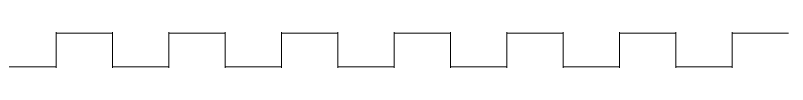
# Model space of a CAD drawing. Header units: centimetres. Extents: x -16.7 to 10.7, y -10.4 to 12.1.
# Drawn here: x -9.61 to -2.76, y 6.89 to 7.21 of the extents above; entities that cross this region are included whole.
import ezdxf

# ---------------------------------------------------------------- set-up
doc = ezdxf.new("R2010")
doc.units = ezdxf.units.CM
doc.header["$MEASUREMENT"] = 0
doc.layers.add('Layer 1', color=7, linetype='Continuous')

msp = doc.modelspace()

# ---------------------------------------------------------------- linework, layer by layer
at = {"layer": 'Layer 1', "color": 250, "lineweight": 20}
for points in [[(-9.25, 7.21001), (-9.25, 7.21001), (-9.25, 6.89001), (-9.25, 6.89001)], [(-8.75, 7.20001), (-8.75, 7.20001), (-9.25, 7.20001), (-9.25, 7.20001)], [(-8.75, 7.21001), (-8.75, 7.21001), (-8.75, 6.89001), (-8.75, 6.89001)], [(-8.25, 7.21001), (-8.25, 7.21001), (-8.25, 6.89001), (-8.25, 6.89001)], [(-7.75, 7.20001), (-7.75, 7.20001), (-8.25, 7.20001), (-8.25, 7.20001)], [(-7.75, 7.21001), (-7.75, 7.21001), (-7.75, 6.89001), (-7.75, 6.89001)], [(-7.25, 7.21001), (-7.25, 7.21001), (-7.25, 6.89001), (-7.25, 6.89001)], [(-6.75, 7.20001), (-6.75, 7.20001), (-7.25, 7.20001), (-7.25, 7.20001)], [(-6.75, 7.21001), (-6.75, 7.21001), (-6.75, 6.89001), (-6.75, 6.89001)], [(-6.25, 7.21001), (-6.25, 7.21001), (-6.25, 6.89001), (-6.25, 6.89001)], [(-5.75, 7.20001), (-5.75, 7.20001), (-6.25, 7.20001), (-6.25, 7.20001)], [(-5.75, 7.21001), (-5.75, 7.21001), (-5.75, 6.89001), (-5.75, 6.89001)], [(-5.25, 7.21001), (-5.25, 7.21001), (-5.25, 6.89001), (-5.25, 6.89001)], [(-4.75, 7.20001), (-4.75, 7.20001), (-5.25, 7.20001), (-5.25, 7.20001)], [(-4.75, 7.21001), (-4.75, 7.21001), (-4.75, 6.89001), (-4.75, 6.89001)], [(-4.25, 7.21001), (-4.25, 7.21001), (-4.25, 6.89001), (-4.25, 6.89001)], [(-3.75, 7.20001), (-3.75, 7.20001), (-4.25, 7.20001), (-4.25, 7.20001)], [(-3.75, 7.21001), (-3.75, 7.21001), (-3.75, 6.89001), (-3.75, 6.89001)], [(-3.25, 7.21001), (-3.25, 7.21001), (-3.25, 6.89001), (-3.25, 6.89001)], [(-2.75, 7.20001), (-2.75, 7.20001), (-3.25, 7.20001), (-3.25, 7.20001)], [(-9.75, 6.9), (-9.75, 6.9), (-9.25, 6.9), (-9.25, 6.9)], [(-8.75, 6.9), (-8.75, 6.9), (-8.25, 6.9), (-8.25, 6.9)], [(-7.75, 6.9), (-7.75, 6.9), (-7.25, 6.9), (-7.25, 6.9)], [(-6.75, 6.9), (-6.75, 6.9), (-6.25, 6.9), (-6.25, 6.9)], [(-5.75, 6.9), (-5.75, 6.9), (-5.25, 6.9), (-5.25, 6.9)], [(-4.75, 6.9), (-4.75, 6.9), (-4.25, 6.9), (-4.25, 6.9)], [(-3.75, 6.9), (-3.75, 6.9), (-3.25, 6.9), (-3.25, 6.9)]]:
    msp.add_open_spline(points, degree=3, dxfattribs=at)

doc.saveas('drawing.dxf')
